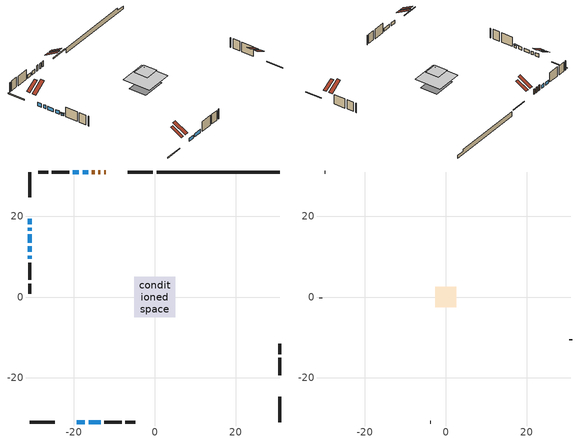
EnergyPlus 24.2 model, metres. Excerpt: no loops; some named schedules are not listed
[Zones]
conditioned space
 floor adiabatic (AdiabaticFloorConstruction): -5.04,-5.04 -5.04,5.04 5.04,5.04 5.04,-5.04 z1.93
 floor foundation (Slab1 construction): -4.42,-3.2 -4.42,3.2 4.42,3.2 4.42,-3.2 z-1.07
 wall outside (RimJoist1 construction): -0.47,30.94 -6.71,30.94 / -30.94,-30.94 -24.7,-30.94 / -30.94,30.94 -30.94,24.7 / 30.94,-30.94 30.94,-24.7 z0.71:1.01
 wall outside (AdiabaticWallConstruction 1): -12.06,30.94 -12.53,30.94 / -13.46,30.94 -13.92,30.94 / -14.85,30.94 -15.54,30.94 z0.71:2.74
 wall outside (AdiabaticWallConstruction): -30.94,19.34 -30.94,18.03 / -30.94,17.1 -30.94,16.42 / -16.47,30.94 -17.82,30.94 / -19.34,-30.94 -17.31,-30.94 / -30.94,15.49 -30.94,13.46 / -30.94,12.53 -30.94,11.18 / -18.75,30.94 -20.25,30.94 / -16.38,-30.94 -13.42,-30.94 z0.71:1.93; -30.94,10.25 -30.94,9.43 z0.71:1.53
 wall outside (Wall1 construction): -21.18,30.94 -25.46,30.94 / -12.49,-30.94 -8.21,-30.94 / -30.94,8.51 -30.94,4.22 / 30.94,-19.34 30.94,-15.06 z0.71:4.37
 wall outside (Wall2 construction): -26.39,30.94 -28.89,30.94 / -7.28,-30.94 -4.78,-30.94 / -30.94,3.29 -30.94,0.79 / 30.94,-14.13 30.94,-11.63 z0.71:4.37
 wall foundation (FoundationWall1 construction): 0.46,30.94,-1.07 0.46,30.94,0.71 27.89,30.94,0.71 27.89,30.94,-0.02 30.94,30.94,-0.02 30.94,30.94,-1.07
 window (WindowConstruction 7): -30.94,19.34 -30.94,18.03 z0.71:1.93
 window (WindowConstruction 8): -30.94,17.1 -30.94,16.42 z0.71:1.93
 window (WindowConstruction): -16.47,30.94 -17.82,30.94 z0.71:1.93
 window (WindowConstruction 1): -19.34,-30.94 -17.31,-30.94 z0.71:1.93
 window (WindowConstruction 2): -30.94,15.49 -30.94,13.46 z0.71:1.93
 window (WindowConstruction 3): -30.94,12.53 -30.94,11.18 z0.71:1.93
 window (WindowConstruction 4): -18.75,30.94 -20.25,30.94 z0.71:1.93
 window (WindowConstruction 5): -16.38,-30.94 -13.42,-30.94 z0.71:1.93
 window (WindowConstruction 6): -30.94,10.25 -30.94,9.43 z0.71:1.52
 door (Door): -12.07,30.94 -12.53,30.94 z0.71:2.74
 door (Door 1): -13.46,30.94 -13.92,30.94 z0.71:2.74
 door (Door 2): -14.85,30.94 -15.54,30.94 z0.71:2.74
 ceiling adiabatic (AdiabaticFloorConstruction): 5.04,-5.04 5.04,5.04 -5.04,5.04 -5.04,-5.04 z1.93
 roof outside (Roof1 construction): -8.83,30.94,4.37 -8.83,26.82,6.77 -7.64,26.82,6.77 -7.64,30.94,4.37; -22.58,-30.94,4.37 -22.58,-26.82,6.77 -23.77,-26.82,6.77 -23.77,-30.94,4.37; -30.94,22.58,4.37 -26.82,22.58,6.77 -26.82,23.77,6.77 -30.94,23.77,4.37; 30.94,-22.58,4.37 26.82,-22.58,6.77 26.82,-23.77,6.77 30.94,-23.77,4.37
 roof outside (Roof3 construction): -1.71,1.71 -1.71,-1.71 1.71,-1.71 1.71,1.71 z4.37
attic - vented
 floor to conditioned space (Floor1 construction Reversed): -2.56,-2.56 -2.56,2.56 2.56,2.56 2.56,-2.56 z4.37
 wall outside (Wall3 construction): -29.82,30.94 -30.01,30.94 / -3.85,-30.94 -3.66,-30.94 / -30.94,-0.14 -30.94,-0.33 / 30.94,-10.7 30.94,-10.51 z0.71:4.37
 roof outside (Roof2 construction): -11.14,30.94,4.37 -11.14,26.17,7.15 -9.76,26.17,7.15 -9.76,30.94,4.37; -20.27,-30.94,4.37 -20.27,-26.17,7.15 -21.65,-26.17,7.15 -21.65,-30.94,4.37; -30.94,20.27,4.37 -26.17,20.27,7.15 -26.17,21.65,7.15 -30.94,21.65,4.37; 30.94,-20.27,4.37 26.17,-20.27,7.15 26.17,-21.65,7.15 30.94,-21.65,4.37
shading: -30.94,9.23 -30.94,10.45 -31.35,10.45 -31.35,9.23 z1.72
[Building]
Building 1: Terrain=Suburbs
[Site:Location]
Quebec Intl AP_QC: Latitude {deg}=46.8; Longitude {deg}=-71.38; Time Zone {hr}=-5; Elevation {m}=74; Keep Site Location Information=Yes
[Site:GroundTemperature:Shallow]
0.0108218, -2.24938, -2.43038, -1.3578, 2.94801, 7.23376, 10.9493, 13.303, 13.5029, 11.5886, 7.96783, 3.81355
[Site:WaterMainsTemperature]
Calculation Method=Schedule; Temperature Schedule=mains temperature schedule
[Material] Roughness=Rough; Thermal Absorptance=0.9
Name | Thickness {m} | Conductivity {W/m-K} | Density {kg/m3} | Specific Heat {J/kg-K} | Solar Absorptance | Visible Absorptance
asphalt or fiberglass shingles | 0.00635 | 0.162714 | 1121.4 | 1465.45 | 0.4 | 0.4
ceiling loosefill ins | 0.169333 | 0.0480833 | 16.02 | 1046.75 | 0.7 | 0.7
ceiling stud and cavity | 0.1397 | 0.475065 | 65.682 | 1177.47 | 0.7 | 0.7
concrete 4.0 in. | 0.1016 | 1.803125 | 2242.8 | 837.4 | 0.7 | 0.7
concrete 8.0 in. | 0.2032 | 1.803125 | 2242.8 | 837.4 | 0.7 | 0.7
door material | 0.04445 | 0.0451087 | 512.64 | 1214.23 | 0.7 | 0.7
door material 1 | 0.04445 | 0.327969 | 512.64 | 1214.23 | 0.7 | 0.7
floor covering | 0.0127 | 0.0433444 | 54.468 | 1339.84 | 0.6 | 0.6
floor rigid ins; wall rigid ins | 0.512978 | 0.029427 | 32.04 | 1214.23 | 0.7 | 0.7
floor stud and cavity | 0.1397 | 1.75129 | 37.0049 | 1207.88 | 0.7 | 0.7
furniture material conditioned space 1 | 0.1524 | 0.115458 | 640.8 | 1214.23 | 0.6 | 0.6
gypsum board | 0.0127 | 0.160291 | 801 | 837.4 | 0.6 | 0.6
osb sheathing 0.5 in. | 0.0127 | 0.115458 | 512.64 | 1214.23 | 0.7 | 0.7
osb sheathing 0.75 in. | 0.01905 | 0.115458 | 512.64 | 1214.23 | 0.7 | 0.7
rim joist stud and cavity | 0.0508 | 0.11519 | 50.32683 | 1063.81 | 0.6 | 0.6
roof rigid ins | 0.051816 | 0.029427 | 32.04 | 1214.23 | 0.7 | 0.7
roof stud and cavity | 0.2032 | 0.139093 | 78.34581 | 1123.46 | 0.7 | 0.7
roof stud and cavity 1 | 0.2032 | 0.216536 | 78.34581 | 1123.46 | 0.7 | 0.7
wall stud and cavity | 0.1397 | 0.0751309 | 139.0536 | 1170.24 | 0.7 | 0.7
wall stud and cavity 1 | 0.0889 | 6.1454 | 50.32683 | 1063.81 | 0.6 | 0.6
wall stud and cavity 2 | 0.0889 | 0.380278 | 52.3479 | 1209.89 | 0.7 | 0.7
wall stud and cavity 3 | 0.0889 | 0.391764 | 83.0341 | 1211.67 | 0.7 | 0.7
wood siding | 0.0254 | 0.102417 | 544.68 | 1172.36 | 0.4 | 0.4
wood siding 1 | 0.00254 | 0.102417 | 544.68 | 1172.36 | 0.4 | 0.4
wood siding 2; wood siding 3; wood siding 4 | 0.0254 | 0.102417 | 544.68 | 1172.36 | 0.7 | 0.7
[WindowMaterial:SimpleGlazingSystem]
Name | U-Factor {W/m2-K} | Solar Heat Gain Coefficient
WindowMaterial | 2.96903 | 0.58
WindowMaterial 1 | 2.95142 | 0.61
WindowMaterial 2 | 2.92644 | 0.62
WindowMaterial 3 | 2.97754 | 0.59
WindowMaterial 4 | 7.418307 | 0.7
WindowMaterial 5 | 4.16311 | 0.66
WindowMaterial 6 | 7.69142 | 0.67
[Construction]
AdiabaticFloorConstruction: floor stud and cavity, floor rigid ins, osb sheathing 0.75 in., floor covering
AdiabaticWallConstruction: wood siding 3, wall rigid ins, wall stud and cavity 2, gypsum board
AdiabaticWallConstruction 1: wood siding 4, wall rigid ins, wall stud and cavity 2, gypsum board
Door; Door 2: door material
Door 1: door material 1
Floor1 construction Reversed: gypsum board, ceiling stud and cavity, ceiling loosefill ins
FoundationWall1 construction: concrete 8.0 in.
furniture construction conditioned space 1: furniture material conditioned space 1
PartitionWallConstruction: gypsum board, wall stud and cavity 3, gypsum board
RimJoist1 construction: wood siding 2, rim joist stud and cavity
Roof1 construction: asphalt or fiberglass shingles, osb sheathing 0.75 in., roof stud and cavity, gypsum board
Roof2 construction: asphalt or fiberglass shingles
Roof3 construction: asphalt or fiberglass shingles, roof rigid ins, osb sheathing 0.75 in., roof stud and cavity 1, gypsum board
Slab1 construction: concrete 4.0 in.
Wall1 construction; Wall2 construction: wood siding, osb sheathing 0.5 in., wall stud and cavity, gypsum board
Wall3 construction: wood siding 1, wall stud and cavity 1
WindowConstruction; WindowConstruction 3: WindowMaterial
WindowConstruction 1; WindowConstruction 2: WindowMaterial 1
WindowConstruction 4: WindowMaterial 2
WindowConstruction 5: WindowMaterial 3
WindowConstruction 6: WindowMaterial 4
WindowConstruction 7: WindowMaterial 5
WindowConstruction 8: WindowMaterial 6
[Zone] Multiplier=1; Part of Total Floor Area=Yes
Name | Volume {m3}
attic - vented | 11.3202
conditioned space | 332.9
[Space]
Name | Zone | Volume {m3}
attic - vented 1 | attic - vented | 11.3202
conditioned space 1 | conditioned space | 332.9
[ZoneInfiltration:EffectiveLeakageArea]
infil attic - vented 1: Zone or Space=attic - vented 1; Schedule=Always On Discrete; Effective Air Leakage Area {cm2}=970.708; Stack Coefficient=0.000447645; Wind Coefficient=1.42951e-05
[ZoneMixing]
whole house fan mix: Zone or Space=attic - vented; Schedule=Always On Continuous; Design Flow Rate Calculation Method=Flow/Zone; Design Flow Rate {m3/s}=0; Source Zone or Space=conditioned space
[SurfaceProperty:ExposedFoundationPerimeter]
Slab1: Exposed Perimeter Calculation Method=TotalExposedPerimeter; Total Exposed Perimeter {m}=30.48
[InternalMass] Zone or ZoneList=conditioned space; Space or SpaceList=conditioned space 1
Name | Construction | Surface Area {m2}
furniture mass conditioned space 1 | furniture construction conditioned space 1 | 63.2402
partition wall mass | PartitionWallConstruction | 158.101
[Lights]
interior lighting: Zone or ZoneList or Space or SpaceList=conditioned space 1; Schedule=interior lighting schedule; Design Level Calculation Method=LightingLevel; Lighting Level {W}=343.2; Return Air Fraction=0; Fraction Radiant=0.6; Fraction Visible=0.2; Fraction Replaceable=1
[People]
occupants: Zone or ZoneList or Space or SpaceList=conditioned space 1; Number of People Schedule=occupants schedule; Number of People Calculation Method=People; Number of People=3; Fraction Radiant=0.314171; Sensible Heat Fraction=0.56303; Activity Level Schedule=occupants activity schedule; Carbon Dioxide Generation Rate {m3/s-W}=0; Enable ASHRAE 55 Comfort Warnings=No; Mean Radiant Temperature Calculation Type=EnclosureAveraged
[ElectricEquipment] Zone or ZoneList or Space or SpaceList=conditioned space 1; Design Level Calculation Method=EquipmentLevel
Name | Schedule | Design Level {W} | Fraction Latent | Fraction Radiant | Fraction Lost
clothes dryer | clothes dryer schedule | 140.772 | 0.015 | 0.081 | 0.85
clothes washer | clothes washer schedule | 32.1985 | 0.03 | 0.162 | 0.7
cooking range | cooking range schedule | 215.147 | 0.08 | 0.432 | 0.2
dishwasher | dishwasher schedule | 66.8632 | 0.3 | 0.18 | 0.4
fridge | fridge schedule | 72.9452 | 0 | 0.6 | 0
mech vent bath fan 0 | mech vent bath fan 0 schedule | 50.2 | 0 | 0 | 1
mech vent house fan | mech vent house fan schedule | 0 | 0 | 0 | 1
mech vent house fan cfis | mech vent house fan cfis schedule | 0 | 0 | 0 | 0
mech vent range fan 0 | mech vent range fan 0 schedule | 57 | 0 | 0 | 1
misc plug loads | misc plug loads schedule | 494.7 | 0.045 | 0.513 | 0.1
whole house fan | Always On Discrete | 0 | 0 | 0 | 1
[OtherEquipment] Zone or ZoneList or Space or SpaceList=conditioned space 1; Design Level Calculation Method=EquipmentLevel
Name | Fuel Type | Schedule | Design Level {W} | Fraction Latent | Fraction Radiant | Fraction Lost
clothes dryer 1 | Electricity | clothes dryer schedule | 0 | 0.015 | 0.081 | 0.85
cooking range 1 | Electricity | cooking range schedule | 0 | 0.08 | 0.432 | 0.2
general water use latent | None | general water use schedule | 62.594 | 1 | 0 | 0
general water use sensible | None | general water use schedule | -61.6891 | 0 | 0.6 | 0
mech vent house fan latent load | None | Always On Discrete | 0 | 1 | 0 | 0
mech vent house fan sensible load | None | Always On Discrete | 0 | 0 | 0 | 0
water heater energy adjustment1 | Electricity | Always On Discrete | 0.01 | 0 | 0 | 1
[ZoneInfiltration:DesignFlowRate] Zone or ZoneList or Space or SpaceList=conditioned space 1; Schedule=Always On Discrete; Design Flow Rate Calculation Method=Flow/Zone; Design Flow Rate {m3/s}=0
infil flow; natural vent flow; whole house fan flow
[AvailabilityManager:Scheduled]
furnace airloop Availability Manager: Schedule=Always On Discrete
[Foundation:Kiva]
Foundation Kiva 1: Initial Indoor Air Temperature {C}=18; Wall Height Above Grade {m}=0.710001; Wall Depth Below Slab {m}=0.2032
[Foundation:Kiva:Settings]
Soil Conductivity {W/m-K}=0.849921; Soil Density {kg/m3}=1842.3; Soil Specific Heat {J/kg-K}=418.7; Ground Solar Absorptivity=0.9; Ground Thermal Absorptivity=0.9; Ground Surface Roughness {m}=0.03; Far-Field Width {m}=40; Deep-Ground Boundary Condition=ZeroFlux; Deep-Ground Depth {m}=40; Minimum Cell Dimension {m}=0.2; Maximum Cell Growth Coefficient=3; Simulation Timestep=Timestep
[Exterior:Lights]
exterior lighting: Schedule=exterior lighting schedule; Design Level {W}=75.6
[EnergyManagementSystem:GlobalVariable]
furnace_airloop_Fan_RTF
infil_program_Qfan
infil_program_Qinf
natural_vent_program_Qnv
natural_vent_program_Qwhf
[EnergyManagementSystem:Sensor]
Name | Output:Variable or Output:Meter Index Key | Output:Variable or Output:Meter
airflow_gain | infil flow | Infiltration Sensible Heat Gain Energy
airflow_gain_1 | natural vent flow | Infiltration Sensible Heat Gain Energy
airflow_gain_2 | whole house fan flow | Infiltration Sensible Heat Gain Energy
airflow_loss | infil flow | Infiltration Sensible Heat Loss Energy
airflow_loss_1 | natural vent flow | Infiltration Sensible Heat Loss Energy
airflow_loss_2 | whole house fan flow | Infiltration Sensible Heat Loss Energy
clg_load_cond |  | Cooling:EnergyTransfer:Zone:CONDITIONED SPACE
clg_sp_s; clg_sp_s_1 | cooling setpoint | Schedule Value
clothes_dryer_exhaust_0_sch_s | clothes dryer exhaust 0 schedule | Schedule Value
cool_season | cooling season schedule | Schedule Value
htg_load_cond |  | Heating:EnergyTransfer:Zone:CONDITIONED SPACE
htg_sp_s; htg_sp_s_1 | heating setpoint | Schedule Value
ig_ee_conv | clothes dryer | Electric Equipment Convective Heating Energy
ig_ee_conv_2 | cooking range | Electric Equipment Convective Heating Energy
ig_ee_conv_4 | fridge | Electric Equipment Convective Heating Energy
ig_ee_conv_5 | misc plug loads | Electric Equipment Convective Heating Energy
ig_ee_conv_6 | whole house fan | Electric Equipment Convective Heating Energy
ig_ee_rad | clothes dryer | Electric Equipment Radiant Heating Energy
ig_ee_rad_2 | cooking range | Electric Equipment Radiant Heating Energy
ig_ee_rad_4 | fridge | Electric Equipment Radiant Heating Energy
ig_ee_rad_5 | misc plug loads | Electric Equipment Radiant Heating Energy
ig_ee_rad_6 | whole house fan | Electric Equipment Radiant Heating Energy
ig_lgt_conv | interior lighting | Lights Convective Heating Energy
ig_lgt_rad | interior lighting | Lights Radiant Heating Energy
ig_lgt_vis | interior lighting | Lights Visible Radiation Heating Energy
ig_oe_conv | clothes dryer 1 | Other Equipment Convective Heating Energy
ig_oe_conv_1 | cooking range 1 | Other Equipment Convective Heating Energy
ig_oe_conv_2 | general water use latent | Other Equipment Convective Heating Energy
ig_oe_conv_3 | general water use sensible | Other Equipment Convective Heating Energy
ig_oe_conv_4 | water heater energy adjustment1 | Other Equipment Convective Heating Energy
ig_oe_rad | clothes dryer 1 | Other Equipment Radiant Heating Energy
ig_oe_rad_1 | cooking range 1 | Other Equipment Radiant Heating Energy
ig_oe_rad_2 | general water use latent | Other Equipment Radiant Heating Energy
ig_oe_rad_3 | general water use sensible | Other Equipment Radiant Heating Energy
ig_oe_rad_4 | water heater energy adjustment1 | Other Equipment Radiant Heating Energy
ig_ppl_conv | occupants | People Convective Heating Energy
ig_ppl_rad | occupants | People Radiant Heating Energy
im_conv | furniture mass conditioned space 1 | Surface Inside Face Convection Heat Gain Energy
im_conv_1 | partition wall mass | Surface Inside Face Convection Heat Gain Energy
im_ig | furniture mass conditioned space 1 | Surface Inside Face Internal Gains Radiation Heat Gain Energy
im_ig_1 | partition wall mass | Surface Inside Face Internal Gains Radiation Heat Gain Energy
im_lgt | furniture mass conditioned space 1 | Surface Inside Face Lights Radiation Heat Gain Energy
im_lgt_1 | partition wall mass | Surface Inside Face Lights Radiation Heat Gain Energy
im_sol | furniture mass conditioned space 1 | Surface Inside Face Solar Radiation Heat Gain Energy
im_sol_1 | partition wall mass | Surface Inside Face Solar Radiation Heat Gain Energy
im_surf | furniture mass conditioned space 1 | Surface Inside Face Net Surface Thermal Radiation Heat Gain Energy
im_surf_1 | partition wall mass | Surface Inside Face Net Surface Thermal Radiation Heat Gain Energy
mech_vent_bath_fan_0_sch_s | mech vent bath fan 0 schedule | Schedule Value
mech_vent_range_fan_0_sch_s | mech vent range fan 0 schedule | Schedule Value
mv_conv | mech vent bath fan 0 | Electric Equipment Convective Heating Energy
mv_conv_1 | mech vent house fan | Electric Equipment Convective Heating Energy
mv_conv_2 | mech vent house fan cfis | Electric Equipment Convective Heating Energy
mv_conv_3 | mech vent range fan 0 | Electric Equipment Convective Heating Energy
mv_conv_4 | mech vent house fan latent load | Other Equipment Convective Heating Energy
mv_conv_5 | mech vent house fan sensible load | Other Equipment Convective Heating Energy
mv_rad | mech vent bath fan 0 | Electric Equipment Radiant Heating Energy
mv_rad_1 | mech vent house fan | Electric Equipment Radiant Heating Energy
mv_rad_2 | mech vent house fan cfis | Electric Equipment Radiant Heating Energy
mv_rad_3 | mech vent range fan 0 | Electric Equipment Radiant Heating Energy
mv_rad_4 | mech vent house fan latent load | Other Equipment Radiant Heating Energy
mv_rad_5 | mech vent house fan sensible load | Other Equipment Radiant Heating Energy
natural_vent_s | natural vent schedule | Schedule Value
out_pb_s |  | Site Outdoor Air Barometric Pressure
out_wt_s |  | Site Outdoor Air Humidity Ratio
site_vw_s |  | Site Wind Speed
ss_back_out | Window1 | Surface Window Shortwave from Zone Back Out Window Heat Transfer Rate
ss_back_out_1 | Window10 | Surface Window Shortwave from Zone Back Out Window Heat Transfer Rate
ss_back_out_2 | Window3 | Surface Window Shortwave from Zone Back Out Window Heat Transfer Rate
ss_back_out_3 | Window4 | Surface Window Shortwave from Zone Back Out Window Heat Transfer Rate
ss_back_out_4 | Window5 | Surface Window Shortwave from Zone Back Out Window Heat Transfer Rate
ss_back_out_5 | Window6 | Surface Window Shortwave from Zone Back Out Window Heat Transfer Rate
ss_back_out_6 | Window7 | Surface Window Shortwave from Zone Back Out Window Heat Transfer Rate
ss_back_out_7 | Window8 | Surface Window Shortwave from Zone Back Out Window Heat Transfer Rate
ss_back_out_8 | Window9 | Surface Window Shortwave from Zone Back Out Window Heat Transfer Rate
ss_conv | Door1 | Surface Inside Face Convection Heat Gain Energy
ss_conv_1 | Door2 | Surface Inside Face Convection Heat Gain Energy
ss_conv_10 | Window8 | Surface Inside Face Convection Heat Gain Energy
ss_conv_11 | Window9 | Surface Inside Face Convection Heat Gain Energy
ss_conv_2 | Door3 | Surface Inside Face Convection Heat Gain Energy
ss_conv_3 | Window1 | Surface Inside Face Convection Heat Gain Energy
ss_conv_4 | Window10 | Surface Inside Face Convection Heat Gain Energy
ss_conv_5 | Window3 | Surface Inside Face Convection Heat Gain Energy
ss_conv_6 | Window4 | Surface Inside Face Convection Heat Gain Energy
ss_conv_7 | Window5 | Surface Inside Face Convection Heat Gain Energy
ss_conv_8 | Window6 | Surface Inside Face Convection Heat Gain Energy
ss_conv_9 | Window7 | Surface Inside Face Convection Heat Gain Energy
ss_ig | Door1 | Surface Inside Face Internal Gains Radiation Heat Gain Energy
ss_ig_1 | Door2 | Surface Inside Face Internal Gains Radiation Heat Gain Energy
ss_ig_10 | Window8 | Surface Inside Face Internal Gains Radiation Heat Gain Energy
ss_ig_11 | Window9 | Surface Inside Face Internal Gains Radiation Heat Gain Energy
ss_ig_2 | Door3 | Surface Inside Face Internal Gains Radiation Heat Gain Energy
ss_ig_3 | Window1 | Surface Inside Face Internal Gains Radiation Heat Gain Energy
ss_ig_4 | Window10 | Surface Inside Face Internal Gains Radiation Heat Gain Energy
ss_ig_5 | Window3 | Surface Inside Face Internal Gains Radiation Heat Gain Energy
ss_ig_6 | Window4 | Surface Inside Face Internal Gains Radiation Heat Gain Energy
ss_ig_7 | Window5 | Surface Inside Face Internal Gains Radiation Heat Gain Energy
ss_ig_8 | Window6 | Surface Inside Face Internal Gains Radiation Heat Gain Energy
ss_ig_9 | Window7 | Surface Inside Face Internal Gains Radiation Heat Gain Energy
ss_lgt | Door1 | Surface Inside Face Lights Radiation Heat Gain Energy
ss_lgt_1 | Door2 | Surface Inside Face Lights Radiation Heat Gain Energy
ss_lgt_2 | Door3 | Surface Inside Face Lights Radiation Heat Gain Energy
ss_sol | Door1 | Surface Inside Face Solar Radiation Heat Gain Energy
ss_sol_1 | Door2 | Surface Inside Face Solar Radiation Heat Gain Energy
ss_sol_2 | Door3 | Surface Inside Face Solar Radiation Heat Gain Energy
ss_surf | Door1 | Surface Inside Face Net Surface Thermal Radiation Heat Gain Energy
ss_surf_1 | Door2 | Surface Inside Face Net Surface Thermal Radiation Heat Gain Energy
ss_surf_10 | Window8 | Surface Inside Face Net Surface Thermal Radiation Heat Gain Energy
ss_surf_11 | Window9 | Surface Inside Face Net Surface Thermal Radiation Heat Gain Energy
ss_surf_2 | Door3 | Surface Inside Face Net Surface Thermal Radiation Heat Gain Energy
ss_surf_3 | Window1 | Surface Inside Face Net Surface Thermal Radiation Heat Gain Energy
ss_surf_4 | Window10 | Surface Inside Face Net Surface Thermal Radiation Heat Gain Energy
ss_surf_5 | Window3 | Surface Inside Face Net Surface Thermal Radiation Heat Gain Energy
ss_surf_6 | Window4 | Surface Inside Face Net Surface Thermal Radiation Heat Gain Energy
ss_surf_7 | Window5 | Surface Inside Face Net Surface Thermal Radiation Heat Gain Energy
ss_surf_8 | Window6 | Surface Inside Face Net Surface Thermal Radiation Heat Gain Energy
ss_surf_9 | Window7 | Surface Inside Face Net Surface Thermal Radiation Heat Gain Energy
ss_trans_in | Window1 | Surface Window Transmitted Solar Radiation Rate
ss_trans_in_1 | Window10 | Surface Window Transmitted Solar Radiation Rate
ss_trans_in_2 | Window3 | Surface Window Transmitted Solar Radiation Rate
ss_trans_in_3 | Window4 | Surface Window Transmitted Solar Radiation Rate
ss_trans_in_4 | Window5 | Surface Window Transmitted Solar Radiation Rate
ss_trans_in_5 | Window6 | Surface Window Transmitted Solar Radiation Rate
ss_trans_in_6 | Window7 | Surface Window Transmitted Solar Radiation Rate
ss_trans_in_7 | Window8 | Surface Window Transmitted Solar Radiation Rate
ss_trans_in_8 | Window9 | Surface Window Transmitted Solar Radiation Rate
ss_trans_out | Window1 | Surface Inside Face Initial Transmitted Diffuse Transmitted Out Window Solar Radiation Rate
ss_trans_out_1 | Window10 | Surface Inside Face Initial Transmitted Diffuse Transmitted Out Window Solar Radiation Rate
ss_trans_out_2 | Window3 | Surface Inside Face Initial Transmitted Diffuse Transmitted Out Window Solar Radiation Rate
ss_trans_out_3 | Window4 | Surface Inside Face Initial Transmitted Diffuse Transmitted Out Window Solar Radiation Rate
ss_trans_out_4 | Window5 | Surface Inside Face Initial Transmitted Diffuse Transmitted Out Window Solar Radiation Rate
ss_trans_out_5 | Window6 | Surface Inside Face Initial Transmitted Diffuse Transmitted Out Window Solar Radiation Rate
ss_trans_out_6 | Window7 | Surface Inside Face Initial Transmitted Diffuse Transmitted Out Window Solar Radiation Rate
ss_trans_out_7 | Window8 | Surface Inside Face Initial Transmitted Diffuse Transmitted Out Window Solar Radiation Rate
ss_trans_out_8 | Window9 | Surface Inside Face Initial Transmitted Diffuse Transmitted Out Window Solar Radiation Rate
s_conv | Floor1 | Surface Inside Face Convection Heat Gain Energy
s_conv_1 | FoundationWall1 | Surface Inside Face Convection Heat Gain Energy
s_conv_10 | Roof1:270 | Surface Inside Face Convection Heat Gain Energy
s_conv_11 | Roof1:90 | Surface Inside Face Convection Heat Gain Energy
s_conv_12 | Roof3 | Surface Inside Face Convection Heat Gain Energy
s_conv_13 | Slab1 | Surface Inside Face Convection Heat Gain Energy
s_conv_14 | Wall1:0 | Surface Inside Face Convection Heat Gain Energy
s_conv_15 | Wall1:180 | Surface Inside Face Convection Heat Gain Energy
s_conv_16 | Wall1:270 | Surface Inside Face Convection Heat Gain Energy
s_conv_17 | Wall1:90 | Surface Inside Face Convection Heat Gain Energy
s_conv_18 | Wall2:0 | Surface Inside Face Convection Heat Gain Energy
s_conv_19 | Wall2:180 | Surface Inside Face Convection Heat Gain Energy
s_conv_2 | inferred conditioned ceiling | Surface Inside Face Convection Heat Gain Energy
s_conv_20 | Wall2:270 | Surface Inside Face Convection Heat Gain Energy
s_conv_21 | Wall2:90 | Surface Inside Face Convection Heat Gain Energy
s_conv_3 | inferred conditioned floor | Surface Inside Face Convection Heat Gain Energy
s_conv_4 | RimJoist1:0 | Surface Inside Face Convection Heat Gain Energy
s_conv_5 | RimJoist1:180 | Surface Inside Face Convection Heat Gain Energy
s_conv_6 | RimJoist1:270 | Surface Inside Face Convection Heat Gain Energy
s_conv_7 | RimJoist1:90 | Surface Inside Face Convection Heat Gain Energy
s_conv_8 | Roof1:0 | Surface Inside Face Convection Heat Gain Energy
s_conv_9 | Roof1:180 | Surface Inside Face Convection Heat Gain Energy
s_ig | Floor1 | Surface Inside Face Internal Gains Radiation Heat Gain Energy
s_ig_1 | FoundationWall1 | Surface Inside Face Internal Gains Radiation Heat Gain Energy
s_ig_10 | Roof1:270 | Surface Inside Face Internal Gains Radiation Heat Gain Energy
s_ig_11 | Roof1:90 | Surface Inside Face Internal Gains Radiation Heat Gain Energy
s_ig_12 | Roof3 | Surface Inside Face Internal Gains Radiation Heat Gain Energy
s_ig_13 | Slab1 | Surface Inside Face Internal Gains Radiation Heat Gain Energy
s_ig_14 | Wall1:0 | Surface Inside Face Internal Gains Radiation Heat Gain Energy
s_ig_15 | Wall1:180 | Surface Inside Face Internal Gains Radiation Heat Gain Energy
s_ig_16 | Wall1:270 | Surface Inside Face Internal Gains Radiation Heat Gain Energy
s_ig_17 | Wall1:90 | Surface Inside Face Internal Gains Radiation Heat Gain Energy
s_ig_18 | Wall2:0 | Surface Inside Face Internal Gains Radiation Heat Gain Energy
s_ig_19 | Wall2:180 | Surface Inside Face Internal Gains Radiation Heat Gain Energy
s_ig_2 | inferred conditioned ceiling | Surface Inside Face Internal Gains Radiation Heat Gain Energy
s_ig_20 | Wall2:270 | Surface Inside Face Internal Gains Radiation Heat Gain Energy
s_ig_21 | Wall2:90 | Surface Inside Face Internal Gains Radiation Heat Gain Energy
